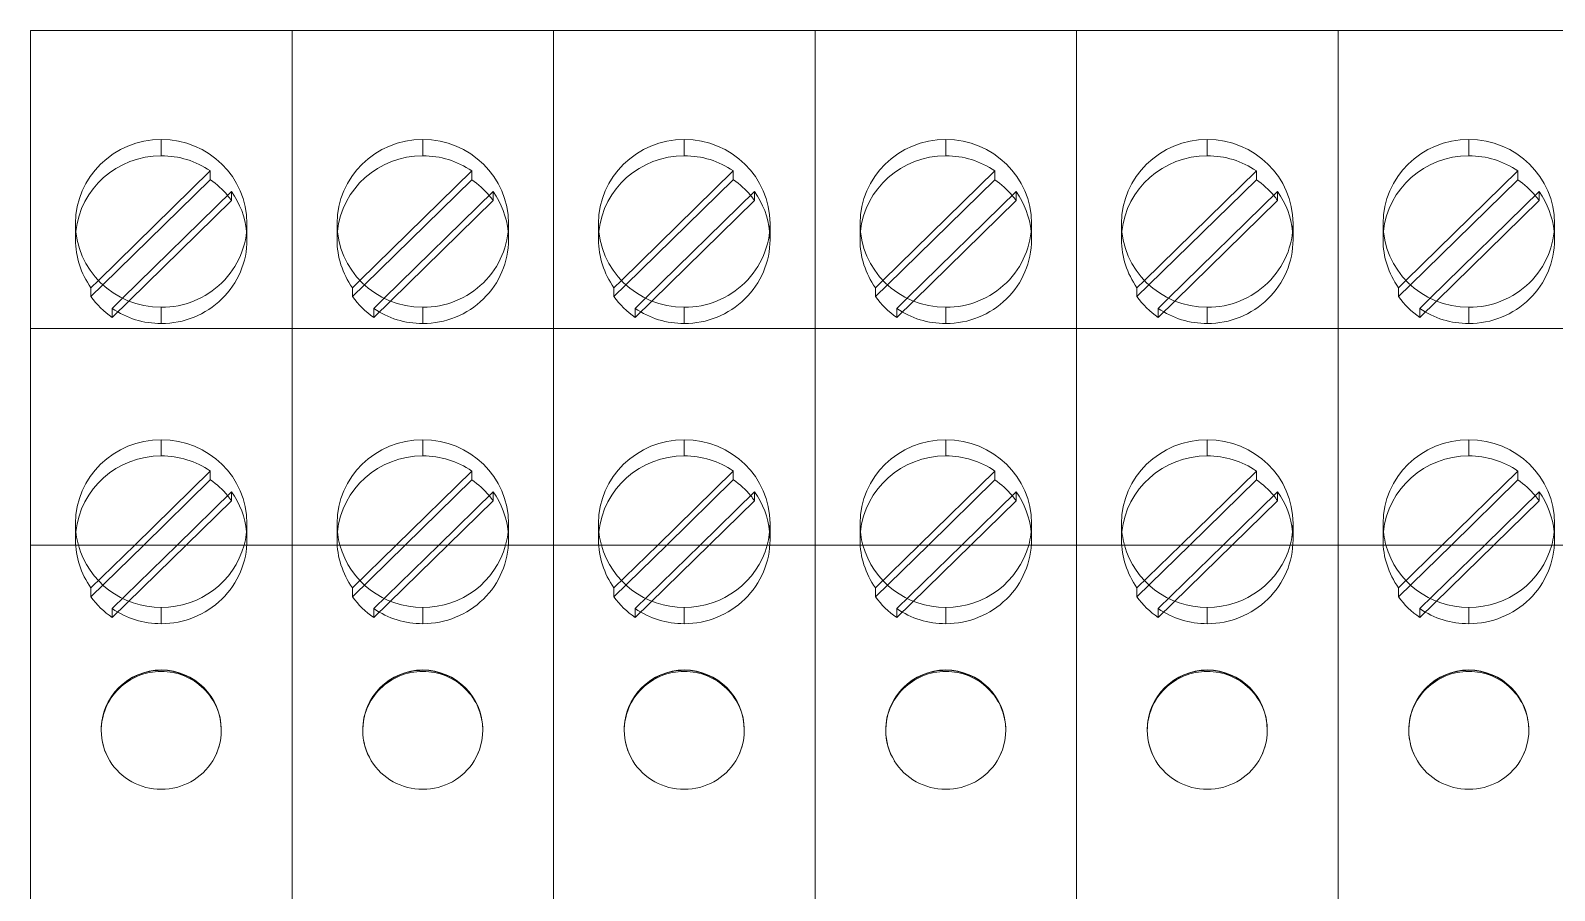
# Model space of a CAD drawing. Header units: millimetres. Extents: x 1359 to 3577, y 1336 to 3557.
# Drawn here: x 2106.96 to 2142.51, y 2576.61 to 2596.67 of the extents above; entities that cross this region are included whole.
import ezdxf

# ---------------------------------------------------------------- set-up
doc = ezdxf.new("R2010")
doc.units = ezdxf.units.MM
doc.layers.add('000-PI-Oprema', color=30, linetype='Continuous', lineweight=5)

msp = doc.modelspace()

# ---------------------------------------------------------------- linework, layer by layer
at = {"layer": '000-PI-Oprema', "color": 0, "linetype": 'ByBlock', "lineweight": 0}
for p, q in [((2106.965, 2596.672), (2113.065, 2596.672)), ((2106.965, 2590.216), (2106.965, 2596.672)), ((2106.965, 2596.672), (2106.965, 2596.672)), ((2106.965, 2596.672), (2106.965, 2596.672)), ((2106.965, 2596.672), (2113.065, 2596.672)), ((2106.965, 2590.216), (2106.965, 2596.672)), ((2106.965, 2596.672), (2106.965, 2596.672)), ((2106.965, 2596.672), (2106.965, 2596.672)), ((2113.065, 2596.672), (2113.065, 2596.672)), ((2113.065, 2596.672), (2113.065, 2596.672)), ((2113.065, 2596.672), (2113.065, 2596.672)), ((2113.065, 2590.216), (2113.065, 2596.672)), ((2113.065, 2596.672), (2113.065, 2596.672)), ((2113.065, 2596.672), (2113.065, 2596.672)), ((2113.065, 2596.672), (2113.065, 2596.672)), ((2113.065, 2590.216), (2113.065, 2596.672)), ((2113.065, 2596.672), (2119.165, 2596.672)), ((2113.065, 2590.216), (2113.065, 2596.672)), ((2113.065, 2596.672), (2113.065, 2596.672)), ((2113.065, 2596.672), (2113.065, 2596.672)), ((2113.065, 2596.672), (2113.065, 2596.672)), ((2113.065, 2596.672), (2119.165, 2596.672)), ((2113.065, 2590.216), (2113.065, 2596.672)), ((2113.065, 2596.672), (2113.065, 2596.672)), ((2113.065, 2596.672), (2113.065, 2596.672)), ((2113.065, 2596.672), (2113.065, 2596.672)), ((2119.165, 2596.672), (2119.165, 2596.672)), ((2119.165, 2596.672), (2119.165, 2596.672)), ((2119.165, 2596.672), (2119.165, 2596.672)), ((2119.165, 2590.216), (2119.165, 2596.672)), ((2119.165, 2596.672), (2119.165, 2596.672)), ((2119.165, 2596.672), (2119.165, 2596.672)), ((2119.165, 2596.672), (2119.165, 2596.672)), ((2119.165, 2590.216), (2119.165, 2596.672)), ((2119.165, 2596.672), (2125.265, 2596.672)), ((2119.165, 2590.216), (2119.165, 2596.672)), ((2119.165, 2596.672), (2119.165, 2596.672)), ((2119.165, 2596.672), (2119.165, 2596.672)), ((2119.165, 2596.672), (2119.165, 2596.672)), ((2119.165, 2596.672), (2125.265, 2596.672)), ((2119.165, 2590.216), (2119.165, 2596.672)), ((2119.165, 2596.672), (2119.165, 2596.672)), ((2119.165, 2596.672), (2119.165, 2596.672)), ((2119.165, 2596.672), (2119.165, 2596.672)), ((2125.265, 2596.672), (2125.265, 2596.672)), ((2125.265, 2596.672), (2125.265, 2596.672)), ((2125.265, 2596.672), (2125.265, 2596.672)), ((2125.265, 2590.216), (2125.265, 2596.672)), ((2125.265, 2596.672), (2125.265, 2596.672)), ((2125.265, 2596.672), (2125.265, 2596.672)), ((2125.265, 2596.672), (2125.265, 2596.672)), ((2125.265, 2590.216), (2125.265, 2596.672)), ((2125.265, 2596.672), (2131.365, 2596.672)), ((2125.265, 2590.216), (2125.265, 2596.672)), ((2125.265, 2596.672), (2125.265, 2596.672)), ((2125.265, 2596.672), (2125.265, 2596.672)), ((2125.265, 2596.672), (2125.265, 2596.672)), ((2125.265, 2596.672), (2131.365, 2596.672)), ((2125.265, 2590.216), (2125.265, 2596.672)), ((2125.265, 2596.672), (2125.265, 2596.672)), ((2125.265, 2596.672), (2125.265, 2596.672)), ((2125.265, 2596.672), (2125.265, 2596.672)), ((2131.365, 2596.672), (2131.365, 2596.672)), ((2131.365, 2596.672), (2131.365, 2596.672)), ((2131.365, 2596.672), (2131.365, 2596.672)), ((2131.365, 2590.216), (2131.365, 2596.672)), ((2131.365, 2596.672), (2131.365, 2596.672)), ((2131.365, 2596.672), (2131.365, 2596.672)), ((2131.365, 2596.672), (2131.365, 2596.672)), ((2131.365, 2590.216), (2131.365, 2596.672)), ((2131.365, 2596.672), (2137.465, 2596.672)), ((2131.365, 2590.216), (2131.365, 2596.672)), ((2131.365, 2596.672), (2131.365, 2596.672)), ((2131.365, 2596.672), (2131.365, 2596.672)), ((2131.365, 2596.672), (2131.365, 2596.672)), ((2131.365, 2596.672), (2137.465, 2596.672)), ((2131.365, 2590.216), (2131.365, 2596.672)), ((2131.365, 2596.672), (2131.365, 2596.672)), ((2131.365, 2596.672), (2131.365, 2596.672)), ((2131.365, 2596.672), (2131.365, 2596.672)), ((2137.465, 2596.672), (2137.465, 2596.672)), ((2137.465, 2596.672), (2137.465, 2596.672)), ((2137.465, 2596.672), (2137.465, 2596.672)), ((2137.465, 2590.216), (2137.465, 2596.672)), ((2137.465, 2596.672), (2137.465, 2596.672)), ((2137.465, 2596.672), (2137.465, 2596.672)), ((2137.465, 2596.672), (2137.465, 2596.672)), ((2137.465, 2590.216), (2137.465, 2596.672)), ((2137.465, 2596.672), (2143.565, 2596.672)), ((2137.465, 2590.216), (2137.465, 2596.672)), ((2137.465, 2596.672), (2137.465, 2596.672)), ((2137.465, 2596.672), (2137.465, 2596.672)), ((2137.465, 2596.672), (2137.465, 2596.672)), ((2137.465, 2596.672), (2143.565, 2596.672)), ((2137.465, 2590.216), (2137.465, 2596.672)), ((2137.465, 2596.672), (2137.465, 2596.672)), ((2137.465, 2596.672), (2137.465, 2596.672)), ((2137.465, 2596.672), (2137.465, 2596.672)), ((2113.065, 2595.827), (2113.065, 2596.272)), ((2113.065, 2595.827), (2113.065, 2596.272)), ((2119.165, 2595.827), (2119.165, 2596.272)), ((2119.165, 2595.827), (2119.165, 2596.272)), ((2125.265, 2595.827), (2125.265, 2596.272)), ((2125.265, 2595.827), (2125.265, 2596.272)), ((2131.365, 2595.827), (2131.365, 2596.272)), ((2131.365, 2595.827), (2131.365, 2596.272)), ((2137.465, 2595.827), (2137.465, 2596.272)), ((2137.465, 2595.827), (2137.465, 2596.272)), ((2106.965, 2595.172), (2106.965, 2595.172)), ((2106.965, 2595.172), (2106.965, 2595.172)), ((2113.065, 2595.172), (2113.065, 2595.172)), ((2113.065, 2595.172), (2113.065, 2595.172)), ((2119.165, 2595.172), (2119.165, 2595.172)), ((2119.165, 2595.172), (2119.165, 2595.172)), ((2125.265, 2595.172), (2125.265, 2595.172)), ((2125.265, 2595.172), (2125.265, 2595.172)), ((2131.365, 2595.172), (2131.365, 2595.172)), ((2131.365, 2595.172), (2131.365, 2595.172)), ((2137.465, 2595.172), (2137.465, 2595.172)), ((2137.465, 2595.172), (2137.465, 2595.172)), ((2110.015, 2594.128), (2110.015, 2593.749)), ((2116.115, 2594.128), (2116.115, 2593.749)), ((2122.215, 2594.128), (2122.215, 2593.749)), ((2128.315, 2594.128), (2128.315, 2593.749)), ((2134.415, 2594.128), (2134.415, 2593.749)), ((2140.515, 2594.128), (2140.515, 2593.749)), ((2113.065, 2593.108), (2113.065, 2593.984)), ((2113.065, 2593.108), (2113.065, 2593.984)), ((2119.165, 2593.108), (2119.165, 2593.984)), ((2119.165, 2593.108), (2119.165, 2593.984)), ((2125.265, 2593.108), (2125.265, 2593.984)), ((2125.265, 2593.108), (2125.265, 2593.984)), ((2131.365, 2593.108), (2131.365, 2593.984)), ((2131.365, 2593.108), (2131.365, 2593.984)), ((2137.465, 2593.108), (2137.465, 2593.984)), ((2137.465, 2593.108), (2137.465, 2593.984)), ((2111.159, 2593.397), (2108.548, 2590.842)), ((2111.159, 2593.397), (2111.159, 2593.189)), ((2117.259, 2593.397), (2114.648, 2590.842)), ((2117.259, 2593.397), (2117.259, 2593.189)), ((2123.359, 2593.397), (2120.748, 2590.842)), ((2123.359, 2593.397), (2123.359, 2593.189)), ((2129.459, 2593.397), (2126.848, 2590.842)), ((2129.459, 2593.397), (2129.459, 2593.189)), ((2135.559, 2593.397), (2132.948, 2590.842)), ((2135.559, 2593.397), (2135.559, 2593.189)), ((2141.659, 2593.397), (2139.048, 2590.842)), ((2141.659, 2593.397), (2141.659, 2593.189)), ((2108.654, 2590.738), (2111.159, 2593.189)), ((2114.754, 2590.738), (2117.259, 2593.189)), ((2120.854, 2590.738), (2123.359, 2593.189)), ((2126.954, 2590.738), (2129.459, 2593.189)), ((2133.054, 2590.738), (2135.559, 2593.189)), ((2139.154, 2590.738), (2141.659, 2593.189)), ((2111.654, 2592.705), (2108.87, 2589.981)), ((2109.112, 2590.426), (2111.654, 2592.913)), ((2111.654, 2592.913), (2111.654, 2592.705)), ((2117.754, 2592.705), (2114.97, 2589.981)), ((2115.212, 2590.426), (2117.754, 2592.913)), ((2117.754, 2592.913), (2117.754, 2592.705)), ((2123.854, 2592.705), (2121.07, 2589.981)), ((2121.312, 2590.426), (2123.854, 2592.913)), ((2123.854, 2592.913), (2123.854, 2592.705)), ((2129.954, 2592.705), (2127.17, 2589.981)), ((2127.412, 2590.426), (2129.954, 2592.913)), ((2129.954, 2592.913), (2129.954, 2592.705)), ((2136.054, 2592.705), (2133.27, 2589.981)), ((2133.512, 2590.426), (2136.054, 2592.913)), ((2136.054, 2592.913), (2136.054, 2592.705)), ((2142.154, 2592.705), (2139.37, 2589.981)), ((2139.612, 2590.426), (2142.154, 2592.913)), ((2142.154, 2592.913), (2142.154, 2592.705)), ((2108.015, 2591.793), (2108.015, 2592.172)), ((2112.015, 2591.793), (2112.015, 2592.172)), ((2114.115, 2591.793), (2114.115, 2592.172)), ((2118.115, 2591.793), (2118.115, 2592.172)), ((2120.215, 2591.793), (2120.215, 2592.172)), ((2124.215, 2591.793), (2124.215, 2592.172)), ((2126.315, 2591.793), (2126.315, 2592.172)), ((2130.315, 2591.793), (2130.315, 2592.172)), ((2132.415, 2591.793), (2132.415, 2592.172)), ((2136.415, 2591.793), (2136.415, 2592.172)), ((2138.515, 2591.793), (2138.515, 2592.172)), ((2142.515, 2591.793), (2142.515, 2592.172)), ((2108.548, 2590.842), (2108.375, 2590.673)), ((2108.375, 2590.465), (2108.654, 2590.738)), ((2108.375, 2590.673), (2108.375, 2590.465)), ((2114.648, 2590.842), (2114.475, 2590.673)), ((2114.475, 2590.465), (2114.754, 2590.738)), ((2114.475, 2590.673), (2114.475, 2590.465)), ((2120.748, 2590.842), (2120.575, 2590.673)), ((2120.575, 2590.465), (2120.854, 2590.738)), ((2120.575, 2590.673), (2120.575, 2590.465)), ((2126.848, 2590.842), (2126.675, 2590.673)), ((2126.675, 2590.465), (2126.954, 2590.738)), ((2126.675, 2590.673), (2126.675, 2590.465)), ((2132.948, 2590.842), (2132.775, 2590.673)), ((2132.775, 2590.465), (2133.054, 2590.738)), ((2132.775, 2590.673), (2132.775, 2590.465)), ((2139.048, 2590.842), (2138.875, 2590.673)), ((2138.875, 2590.465), (2139.154, 2590.738)), ((2138.875, 2590.673), (2138.875, 2590.465)), ((2106.965, 2589.672), (2106.965, 2590.216)), ((2106.965, 2589.672), (2106.965, 2590.216)), ((2108.87, 2590.189), (2109.112, 2590.426)), ((2108.87, 2590.189), (2108.87, 2589.981)), ((2110.015, 2590.216), (2110.015, 2589.836)), ((2113.065, 2589.672), (2113.065, 2590.216)), ((2113.065, 2589.672), (2113.065, 2590.216)), ((2113.065, 2589.672), (2113.065, 2590.216)), ((2113.065, 2589.672), (2113.065, 2590.216)), ((2114.97, 2590.189), (2115.212, 2590.426)), ((2114.97, 2590.189), (2114.97, 2589.981)), ((2116.115, 2590.216), (2116.115, 2589.836)), ((2119.165, 2589.672), (2119.165, 2590.216)), ((2119.165, 2589.672), (2119.165, 2590.216)), ((2119.165, 2589.672), (2119.165, 2590.216)), ((2119.165, 2589.672), (2119.165, 2590.216)), ((2121.07, 2590.189), (2121.312, 2590.426)), ((2121.07, 2590.189), (2121.07, 2589.981)), ((2122.215, 2590.216), (2122.215, 2589.836)), ((2125.265, 2589.672), (2125.265, 2590.216)), ((2125.265, 2589.672), (2125.265, 2590.216)), ((2125.265, 2589.672), (2125.265, 2590.216)), ((2125.265, 2589.672), (2125.265, 2590.216)), ((2127.17, 2590.189), (2127.412, 2590.426)), ((2127.17, 2590.189), (2127.17, 2589.981)), ((2128.315, 2590.216), (2128.315, 2589.836)), ((2131.365, 2589.672), (2131.365, 2590.216)), ((2131.365, 2589.672), (2131.365, 2590.216)), ((2131.365, 2589.672), (2131.365, 2590.216)), ((2131.365, 2589.672), (2131.365, 2590.216)), ((2133.27, 2590.189), (2133.512, 2590.426)), ((2133.27, 2590.189), (2133.27, 2589.981)), ((2134.415, 2590.216), (2134.415, 2589.836)), ((2137.465, 2589.672), (2137.465, 2590.216)), ((2137.465, 2589.672), (2137.465, 2590.216)), ((2137.465, 2589.672), (2137.465, 2590.216)), ((2137.465, 2589.672), (2137.465, 2590.216)), ((2139.37, 2590.189), (2139.612, 2590.426)), ((2139.37, 2590.189), (2139.37, 2589.981)), ((2140.515, 2590.216), (2140.515, 2589.836)), ((2106.965, 2589.72), (2113.065, 2589.72)), ((2106.965, 2589.672), (2106.965, 2589.672)), ((2106.965, 2589.672), (2106.965, 2584.672)), ((2106.965, 2589.672), (2106.965, 2589.672)), ((2106.965, 2589.672), (2106.965, 2584.672)), ((2113.065, 2589.72), (2119.165, 2589.72)), ((2113.065, 2589.672), (2113.065, 2589.672)), ((2113.065, 2584.672), (2113.065, 2589.672)), ((2113.065, 2589.672), (2113.065, 2589.672)), ((2113.065, 2584.672), (2113.065, 2589.672)), ((2113.065, 2589.672), (2113.065, 2589.672)), ((2113.065, 2589.672), (2113.065, 2584.672)), ((2113.065, 2589.672), (2113.065, 2589.672)), ((2113.065, 2589.672), (2113.065, 2584.672)), ((2119.165, 2589.72), (2125.265, 2589.72)), ((2119.165, 2589.672), (2119.165, 2589.672)), ((2119.165, 2584.672), (2119.165, 2589.672)), ((2119.165, 2589.672), (2119.165, 2589.672)), ((2119.165, 2584.672), (2119.165, 2589.672)), ((2119.165, 2589.672), (2119.165, 2589.672)), ((2119.165, 2589.672), (2119.165, 2584.672)), ((2119.165, 2589.672), (2119.165, 2589.672)), ((2119.165, 2589.672), (2119.165, 2584.672)), ((2125.265, 2589.72), (2131.365, 2589.72)), ((2125.265, 2589.672), (2125.265, 2589.672)), ((2125.265, 2584.672), (2125.265, 2589.672)), ((2125.265, 2589.672), (2125.265, 2589.672)), ((2125.265, 2584.672), (2125.265, 2589.672)), ((2125.265, 2589.672), (2125.265, 2589.672)), ((2125.265, 2589.672), (2125.265, 2584.672)), ((2125.265, 2589.672), (2125.265, 2589.672)), ((2125.265, 2589.672), (2125.265, 2584.672)), ((2131.365, 2589.72), (2137.465, 2589.72)), ((2131.365, 2589.672), (2131.365, 2589.672)), ((2131.365, 2584.672), (2131.365, 2589.672)), ((2131.365, 2589.672), (2131.365, 2589.672)), ((2131.365, 2584.672), (2131.365, 2589.672)), ((2131.365, 2589.672), (2131.365, 2589.672)), ((2131.365, 2589.672), (2131.365, 2584.672)), ((2131.365, 2589.672), (2131.365, 2589.672)), ((2131.365, 2589.672), (2131.365, 2584.672)), ((2137.465, 2589.72), (2143.565, 2589.72)), ((2137.465, 2589.672), (2137.465, 2589.672)), ((2137.465, 2584.672), (2137.465, 2589.672)), ((2137.465, 2589.672), (2137.465, 2589.672)), ((2137.465, 2584.672), (2137.465, 2589.672)), ((2137.465, 2589.672), (2137.465, 2589.672)), ((2137.465, 2589.672), (2137.465, 2584.672)), ((2137.465, 2589.672), (2137.465, 2589.672)), ((2137.465, 2589.672), (2137.465, 2584.672)), ((2110.015, 2587.128), (2110.015, 2586.749)), ((2113.065, 2586.108), (2113.065, 2586.98)), ((2113.065, 2586.108), (2113.065, 2586.98)), ((2116.115, 2587.128), (2116.115, 2586.749)), ((2119.165, 2586.108), (2119.165, 2586.98)), ((2119.165, 2586.108), (2119.165, 2586.98)), ((2122.215, 2587.128), (2122.215, 2586.749)), ((2125.265, 2586.108), (2125.265, 2586.98)), ((2125.265, 2586.108), (2125.265, 2586.98)), ((2128.315, 2587.128), (2128.315, 2586.749)), ((2131.365, 2586.108), (2131.365, 2586.98)), ((2131.365, 2586.108), (2131.365, 2586.98)), ((2134.415, 2587.128), (2134.415, 2586.749)), ((2137.465, 2586.108), (2137.465, 2586.98)), ((2137.465, 2586.108), (2137.465, 2586.98)), ((2140.515, 2587.128), (2140.515, 2586.749)), ((2111.159, 2586.397), (2109.396, 2584.672)), ((2111.159, 2586.397), (2111.159, 2586.189)), ((2117.259, 2586.397), (2115.496, 2584.672)), ((2117.259, 2586.397), (2117.259, 2586.189)), ((2123.359, 2586.397), (2121.596, 2584.672)), ((2123.359, 2586.397), (2123.359, 2586.189)), ((2129.459, 2586.397), (2127.696, 2584.672)), ((2129.459, 2586.397), (2129.459, 2586.189)), ((2135.559, 2586.397), (2133.796, 2584.672)), ((2135.559, 2586.397), (2135.559, 2586.189)), ((2141.659, 2586.397), (2139.896, 2584.672)), ((2141.659, 2586.397), (2141.659, 2586.189)), ((2109.608, 2584.672), (2111.159, 2586.189)), ((2110.386, 2584.672), (2111.654, 2585.913)), ((2111.654, 2585.913), (2111.654, 2585.705)), ((2115.708, 2584.672), (2117.259, 2586.189)), ((2116.486, 2584.672), (2117.754, 2585.913)), ((2117.754, 2585.913), (2117.754, 2585.705)), ((2121.808, 2584.672), (2123.359, 2586.189)), ((2122.586, 2584.672), (2123.854, 2585.913)), ((2123.854, 2585.913), (2123.854, 2585.705)), ((2127.908, 2584.672), (2129.459, 2586.189)), ((2128.686, 2584.672), (2129.954, 2585.913)), ((2129.954, 2585.913), (2129.954, 2585.705)), ((2134.008, 2584.672), (2135.559, 2586.189)), ((2134.786, 2584.672), (2136.054, 2585.913)), ((2136.054, 2585.913), (2136.054, 2585.705)), ((2140.108, 2584.672), (2141.659, 2586.189)), ((2140.886, 2584.672), (2142.154, 2585.913)), ((2142.154, 2585.913), (2142.154, 2585.705)), ((2111.654, 2585.705), (2108.87, 2582.981)), ((2117.754, 2585.705), (2114.97, 2582.981)), ((2123.854, 2585.705), (2121.07, 2582.981)), ((2129.954, 2585.705), (2127.17, 2582.981)), ((2136.054, 2585.705), (2133.27, 2582.981)), ((2142.154, 2585.705), (2139.37, 2582.981)), ((2108.015, 2584.793), (2108.015, 2585.172)), ((2112.015, 2584.793), (2112.015, 2585.172)), ((2114.115, 2584.793), (2114.115, 2585.172)), ((2118.115, 2584.793), (2118.115, 2585.172)), ((2120.215, 2584.793), (2120.215, 2585.172)), ((2124.215, 2584.793), (2124.215, 2585.172)), ((2126.315, 2584.793), (2126.315, 2585.172)), ((2130.315, 2584.793), (2130.315, 2585.172)), ((2132.415, 2584.793), (2132.415, 2585.172)), ((2136.415, 2584.793), (2136.415, 2585.172)), ((2138.515, 2584.793), (2138.515, 2585.172)), ((2142.515, 2584.793), (2142.515, 2585.172)), ((2106.965, 2584.672), (2113.065, 2584.672)), ((2106.965, 2574.322), (2106.965, 2584.672)), ((2106.965, 2584.672), (2106.965, 2584.672)), ((2106.965, 2574.322), (2106.965, 2584.672)), ((2106.965, 2584.672), (2106.965, 2584.672)), ((2108.375, 2583.465), (2109.608, 2584.672)), ((2109.396, 2584.672), (2108.375, 2583.673)), ((2108.87, 2583.189), (2110.386, 2584.672)), ((2113.065, 2584.672), (2113.065, 2584.672)), ((2113.065, 2574.322), (2113.065, 2584.672)), ((2113.065, 2584.672), (2113.065, 2584.672)), ((2113.065, 2574.322), (2113.065, 2584.672)), ((2113.065, 2584.672), (2119.165, 2584.672)), ((2113.065, 2574.322), (2113.065, 2584.672)), ((2113.065, 2584.672), (2113.065, 2584.672)), ((2113.065, 2574.322), (2113.065, 2584.672)), ((2113.065, 2584.672), (2113.065, 2584.672)), ((2114.475, 2583.465), (2115.708, 2584.672)), ((2115.496, 2584.672), (2114.475, 2583.673)), ((2114.97, 2583.189), (2116.486, 2584.672)), ((2119.165, 2584.672), (2119.165, 2584.672)), ((2119.165, 2574.322), (2119.165, 2584.672)), ((2119.165, 2584.672), (2119.165, 2584.672)), ((2119.165, 2574.322), (2119.165, 2584.672)), ((2119.165, 2584.672), (2125.265, 2584.672)), ((2119.165, 2574.322), (2119.165, 2584.672)), ((2119.165, 2584.672), (2119.165, 2584.672)), ((2119.165, 2574.322), (2119.165, 2584.672)), ((2119.165, 2584.672), (2119.165, 2584.672)), ((2120.575, 2583.465), (2121.808, 2584.672)), ((2121.596, 2584.672), (2120.575, 2583.673)), ((2121.07, 2583.189), (2122.586, 2584.672)), ((2125.265, 2584.672), (2125.265, 2584.672)), ((2125.265, 2574.322), (2125.265, 2584.672)), ((2125.265, 2584.672), (2125.265, 2584.672)), ((2125.265, 2574.322), (2125.265, 2584.672)), ((2125.265, 2584.672), (2131.365, 2584.672)), ((2125.265, 2574.322), (2125.265, 2584.672)), ((2125.265, 2584.672), (2125.265, 2584.672)), ((2125.265, 2574.322), (2125.265, 2584.672)), ((2125.265, 2584.672), (2125.265, 2584.672)), ((2126.675, 2583.465), (2127.908, 2584.672)), ((2127.696, 2584.672), (2126.675, 2583.673)), ((2127.17, 2583.189), (2128.686, 2584.672)), ((2131.365, 2584.672), (2131.365, 2584.672)), ((2131.365, 2574.322), (2131.365, 2584.672)), ((2131.365, 2584.672), (2131.365, 2584.672)), ((2131.365, 2574.322), (2131.365, 2584.672)), ((2131.365, 2584.672), (2137.465, 2584.672)), ((2131.365, 2574.322), (2131.365, 2584.672)), ((2131.365, 2584.672), (2131.365, 2584.672)), ((2131.365, 2574.322), (2131.365, 2584.672)), ((2131.365, 2584.672), (2131.365, 2584.672)), ((2132.775, 2583.465), (2134.008, 2584.672)), ((2133.796, 2584.672), (2132.775, 2583.673)), ((2133.27, 2583.189), (2134.786, 2584.672)), ((2137.465, 2584.672), (2137.465, 2584.672)), ((2137.465, 2574.322), (2137.465, 2584.672)), ((2137.465, 2584.672), (2137.465, 2584.672)), ((2137.465, 2574.322), (2137.465, 2584.672)), ((2137.465, 2584.672), (2143.565, 2584.672)), ((2137.465, 2574.322), (2137.465, 2584.672)), ((2137.465, 2584.672), (2137.465, 2584.672)), ((2137.465, 2574.322), (2137.465, 2584.672)), ((2137.465, 2584.672), (2137.465, 2584.672)), ((2138.875, 2583.465), (2140.108, 2584.672)), ((2139.896, 2584.672), (2138.875, 2583.673)), ((2139.37, 2583.189), (2140.886, 2584.672)), ((2108.375, 2583.673), (2108.375, 2583.465)), ((2114.475, 2583.673), (2114.475, 2583.465)), ((2120.575, 2583.673), (2120.575, 2583.465)), ((2126.675, 2583.673), (2126.675, 2583.465)), ((2132.775, 2583.673), (2132.775, 2583.465)), ((2138.875, 2583.673), (2138.875, 2583.465)), ((2108.87, 2583.189), (2108.87, 2582.981)), ((2110.015, 2583.216), (2110.015, 2582.836)), ((2114.97, 2583.189), (2114.97, 2582.981)), ((2116.115, 2583.216), (2116.115, 2582.836)), ((2121.07, 2583.189), (2121.07, 2582.981)), ((2122.215, 2583.216), (2122.215, 2582.836)), ((2127.17, 2583.189), (2127.17, 2582.981)), ((2128.315, 2583.216), (2128.315, 2582.836)), ((2133.27, 2583.189), (2133.27, 2582.981)), ((2134.415, 2583.216), (2134.415, 2582.836)), ((2139.37, 2583.189), (2139.37, 2582.981)), ((2140.515, 2583.216), (2140.515, 2582.836)), ((2108.615, 2580.348), (2108.615, 2580.357)), ((2111.415, 2580.348), (2111.415, 2580.357)), ((2114.715, 2580.348), (2114.715, 2580.357)), ((2117.515, 2580.348), (2117.515, 2580.357)), ((2120.815, 2580.348), (2120.815, 2580.357)), ((2123.615, 2580.348), (2123.615, 2580.357)), ((2126.915, 2580.348), (2126.915, 2580.357)), ((2129.715, 2580.348), (2129.715, 2580.357)), ((2133.015, 2580.348), (2133.015, 2580.357)), ((2135.815, 2580.348), (2135.815, 2580.357)), ((2139.115, 2580.348), (2139.115, 2580.357)), ((2141.915, 2580.348), (2141.915, 2580.357))]:
    msp.add_line(p, q, dxfattribs=at)
for centre in [(2110.015, 2580.357), (2116.115, 2580.357), (2122.215, 2580.357), (2128.315, 2580.357), (2134.415, 2580.357), (2140.515, 2580.357)]:
    msp.add_arc(centre, 1.4, 0, 180, dxfattribs=at)
for centre, major_axis, ratio, start_param, end_param in [((2110.015, 2592.172), (-2, 0), 0.978148, -1.570796, 0), ((2110.015, 2592.172), (-2, 0), 0.978148, 3.141593, 4.712389), ((2116.115, 2592.172), (-2, 0), 0.978148, -1.570796, 0), ((2116.115, 2592.172), (-2, 0), 0.978148, 3.141593, 4.712389), ((2122.215, 2592.172), (-2, 0), 0.978148, -1.570796, 0), ((2122.215, 2592.172), (-2, 0), 0.978148, 3.141593, 4.712389), ((2128.315, 2592.172), (-2, 0), 0.978148, -1.570796, 0), ((2128.315, 2592.172), (-2, 0), 0.978148, 3.141593, 4.712389), ((2134.415, 2592.172), (-2, 0), 0.978148, -1.570796, 0), ((2134.415, 2592.172), (-2, 0), 0.978148, 3.141593, 4.712389), ((2140.515, 2592.172), (-2, 0), 0.978148, -1.570796, 0), ((2140.515, 2592.172), (-2, 0), 0.978148, 3.141593, 4.712389), ((2110.015, 2591.793), (-2, 0), 0.978148, -1.570796, -0.097132), ((2110.015, 2591.793), (-2, 0), 0.978148, -2.180289, -1.570796), ((2116.115, 2591.793), (-2, 0), 0.978148, -1.570796, -0.097132), ((2116.115, 2591.793), (-2, 0), 0.978148, -2.180289, -1.570796), ((2122.215, 2591.793), (-2, 0), 0.978148, -1.570796, -0.097132), ((2122.215, 2591.793), (-2, 0), 0.978148, -2.180289, -1.570796), ((2128.315, 2591.793), (-2, 0), 0.978148, -1.570796, -0.097132), ((2128.315, 2591.793), (-2, 0), 0.978148, -2.180289, -1.570796), ((2134.415, 2591.793), (-2, 0), 0.978148, -1.570796, -0.097132), ((2134.415, 2591.793), (-2, 0), 0.978148, -2.180289, -1.570796), ((2140.515, 2591.793), (-2, 0), 0.978148, -1.570796, -0.097132), ((2140.515, 2591.793), (-2, 0), 0.978148, -2.180289, -1.570796), ((2110.015, 2591.585), (2, 0), 0.978148, 0.685382, 0.961304), ((2116.115, 2591.585), (2, 0), 0.978148, 0.685382, 0.961304), ((2122.215, 2591.585), (2, 0), 0.978148, 0.685382, 0.961304), ((2128.315, 2591.585), (2, 0), 0.978148, 0.685382, 0.961304), ((2134.415, 2591.585), (2, 0), 0.978148, 0.685382, 0.961304), ((2140.515, 2591.585), (2, 0), 0.978148, 0.685382, 0.961304), ((2110.015, 2591.585), (2, 0), 0.978148, 0.609492, 0.685382), ((2110.015, 2591.793), (-2, 0), 0.978148, -3.044461, -2.5321), ((2116.115, 2591.585), (2, 0), 0.978148, 0.609492, 0.685382), ((2116.115, 2591.793), (-2, 0), 0.978148, -3.044461, -2.5321), ((2122.215, 2591.585), (2, 0), 0.978148, 0.609492, 0.685382), ((2122.215, 2591.793), (-2, 0), 0.978148, -3.044461, -2.5321), ((2128.315, 2591.585), (2, 0), 0.978148, 0.609492, 0.685382), ((2128.315, 2591.793), (-2, 0), 0.978148, -3.044461, -2.5321), ((2134.415, 2591.585), (2, 0), 0.978148, 0.609492, 0.685382), ((2134.415, 2591.793), (-2, 0), 0.978148, -3.044461, -2.5321), ((2140.515, 2591.585), (2, 0), 0.978148, 0.609492, 0.685382), ((2140.515, 2591.793), (-2, 0), 0.978148, -3.044461, -2.5321), ((2110.015, 2592.172), (-2, 0), 0.978148, 0, 1.570796), ((2110.015, 2591.793), (-2, 0), 0.978148, -0.097132, 0), ((2110.015, 2592.172), (-2, 0), 0.978148, 1.570796, 3.141593), ((2110.015, 2591.793), (-2, 0), 0.978148, 3.141593, 3.238724), ((2116.115, 2592.172), (-2, 0), 0.978148, 0, 1.570796), ((2116.115, 2591.793), (-2, 0), 0.978148, -0.097132, 0), ((2116.115, 2592.172), (-2, 0), 0.978148, 1.570796, 3.141593), ((2116.115, 2591.793), (-2, 0), 0.978148, 3.141593, 3.238724), ((2122.215, 2592.172), (-2, 0), 0.978148, 0, 1.570796), ((2122.215, 2591.793), (-2, 0), 0.978148, -0.097132, 0), ((2122.215, 2592.172), (-2, 0), 0.978148, 1.570796, 3.141593), ((2122.215, 2591.793), (-2, 0), 0.978148, 3.141593, 3.238724), ((2128.315, 2592.172), (-2, 0), 0.978148, 0, 1.570796), ((2128.315, 2591.793), (-2, 0), 0.978148, -0.097132, 0), ((2128.315, 2592.172), (-2, 0), 0.978148, 1.570796, 3.141593), ((2128.315, 2591.793), (-2, 0), 0.978148, 3.141593, 3.238724), ((2134.415, 2592.172), (-2, 0), 0.978148, 0, 1.570796), ((2134.415, 2591.793), (-2, 0), 0.978148, -0.097132, 0), ((2134.415, 2592.172), (-2, 0), 0.978148, 1.570796, 3.141593), ((2134.415, 2591.793), (-2, 0), 0.978148, 3.141593, 3.238724), ((2140.515, 2592.172), (-2, 0), 0.978148, 0, 1.570796), ((2140.515, 2591.793), (-2, 0), 0.978148, -0.097132, 0), ((2140.515, 2592.172), (-2, 0), 0.978148, 1.570796, 3.141593), ((2140.515, 2591.793), (-2, 0), 0.978148, 3.141593, 3.238724), ((2110.015, 2591.793), (-2, 0), 0.978148, 0, 0.609492), ((2110.015, 2591.793), (-2, 0), 0.978148, 1.570796, 3.141593), ((2116.115, 2591.793), (-2, 0), 0.978148, 0, 0.609492), ((2116.115, 2591.793), (-2, 0), 0.978148, 1.570796, 3.141593), ((2122.215, 2591.793), (-2, 0), 0.978148, 0, 0.609492), ((2122.215, 2591.793), (-2, 0), 0.978148, 1.570796, 3.141593), ((2128.315, 2591.793), (-2, 0), 0.978148, 0, 0.609492), ((2128.315, 2591.793), (-2, 0), 0.978148, 1.570796, 3.141593), ((2134.415, 2591.793), (-2, 0), 0.978148, 0, 0.609492), ((2134.415, 2591.793), (-2, 0), 0.978148, 1.570796, 3.141593), ((2140.515, 2591.793), (-2, 0), 0.978148, 0, 0.609492), ((2140.515, 2591.793), (-2, 0), 0.978148, 1.570796, 3.141593), ((2110.015, 2591.585), (2, 0), 0.978148, -2.5321, -2.180289), ((2110.015, 2591.793), (-2, 0), 0.978148, 0.961304, 1.570796), ((2116.115, 2591.585), (2, 0), 0.978148, -2.5321, -2.180289), ((2116.115, 2591.793), (-2, 0), 0.978148, 0.961304, 1.570796), ((2122.215, 2591.585), (2, 0), 0.978148, -2.5321, -2.180289), ((2122.215, 2591.793), (-2, 0), 0.978148, 0.961304, 1.570796), ((2128.315, 2591.585), (2, 0), 0.978148, -2.5321, -2.180289), ((2128.315, 2591.793), (-2, 0), 0.978148, 0.961304, 1.570796), ((2134.415, 2591.585), (2, 0), 0.978148, -2.5321, -2.180289), ((2134.415, 2591.793), (-2, 0), 0.978148, 0.961304, 1.570796), ((2140.515, 2591.585), (2, 0), 0.978148, -2.5321, -2.180289), ((2140.515, 2591.793), (-2, 0), 0.978148, 0.961304, 1.570796), ((2110.015, 2585.172), (-2, 0), 0.978148, -1.570796, 0), ((2110.015, 2585.172), (-2, 0), 0.978148, 3.141593, 4.712389), ((2116.115, 2585.172), (-2, 0), 0.978148, -1.570796, 0), ((2116.115, 2585.172), (-2, 0), 0.978148, 3.141593, 4.712389), ((2122.215, 2585.172), (-2, 0), 0.978148, -1.570796, 0), ((2122.215, 2585.172), (-2, 0), 0.978148, 3.141593, 4.712389), ((2128.315, 2585.172), (-2, 0), 0.978148, -1.570796, 0), ((2128.315, 2585.172), (-2, 0), 0.978148, 3.141593, 4.712389), ((2134.415, 2585.172), (-2, 0), 0.978148, -1.570796, 0), ((2134.415, 2585.172), (-2, 0), 0.978148, 3.141593, 4.712389), ((2140.515, 2585.172), (-2, 0), 0.978148, -1.570796, 0), ((2140.515, 2585.172), (-2, 0), 0.978148, 3.141593, 4.712389), ((2110.015, 2584.793), (-2, 0), 0.978148, -1.570796, -0.097132), ((2110.015, 2584.793), (-2, 0), 0.978148, -2.180289, -1.570796), ((2116.115, 2584.793), (-2, 0), 0.978148, -1.570796, -0.097132), ((2116.115, 2584.793), (-2, 0), 0.978148, -2.180289, -1.570796), ((2122.215, 2584.793), (-2, 0), 0.978148, -1.570796, -0.097132), ((2122.215, 2584.793), (-2, 0), 0.978148, -2.180289, -1.570796), ((2128.315, 2584.793), (-2, 0), 0.978148, -1.570796, -0.097132), ((2128.315, 2584.793), (-2, 0), 0.978148, -2.180289, -1.570796), ((2134.415, 2584.793), (-2, 0), 0.978148, -1.570796, -0.097132), ((2134.415, 2584.793), (-2, 0), 0.978148, -2.180289, -1.570796), ((2140.515, 2584.793), (-2, 0), 0.978148, -1.570796, -0.097132), ((2140.515, 2584.793), (-2, 0), 0.978148, -2.180289, -1.570796), ((2110.015, 2584.585), (2, 0), 0.978148, 0.685382, 0.961304), ((2110.015, 2584.793), (-2, 0), 0.978148, -3.044461, -2.5321), ((2116.115, 2584.585), (2, 0), 0.978148, 0.685382, 0.961304), ((2116.115, 2584.793), (-2, 0), 0.978148, -3.044461, -2.5321), ((2122.215, 2584.585), (2, 0), 0.978148, 0.685382, 0.961304), ((2122.215, 2584.793), (-2, 0), 0.978148, -3.044461, -2.5321), ((2128.315, 2584.585), (2, 0), 0.978148, 0.685382, 0.961304), ((2128.315, 2584.793), (-2, 0), 0.978148, -3.044461, -2.5321), ((2134.415, 2584.585), (2, 0), 0.978148, 0.685382, 0.961304), ((2134.415, 2584.793), (-2, 0), 0.978148, -3.044461, -2.5321), ((2140.515, 2584.585), (2, 0), 0.978148, 0.685382, 0.961304), ((2140.515, 2584.793), (-2, 0), 0.978148, -3.044461, -2.5321), ((2110.015, 2584.585), (2, 0), 0.978148, 0.609492, 0.685382), ((2116.115, 2584.585), (2, 0), 0.978148, 0.609492, 0.685382), ((2122.215, 2584.585), (2, 0), 0.978148, 0.609492, 0.685382), ((2128.315, 2584.585), (2, 0), 0.978148, 0.609492, 0.685382), ((2134.415, 2584.585), (2, 0), 0.978148, 0.609492, 0.685382), ((2140.515, 2584.585), (2, 0), 0.978148, 0.609492, 0.685382), ((2110.015, 2585.172), (-2, 0), 0.978148, 0, 0.258728), ((2110.015, 2584.793), (-2, 0), 0.978148, -0.097132, 0), ((2110.015, 2585.172), (-2, 0), 0.978148, 2.882864, 3.141593), ((2110.015, 2584.793), (-2, 0), 0.978148, 3.141593, 3.238724), ((2116.115, 2585.172), (-2, 0), 0.978148, 0, 0.258728), ((2116.115, 2584.793), (-2, 0), 0.978148, -0.097132, 0), ((2116.115, 2585.172), (-2, 0), 0.978148, 2.882864, 3.141593), ((2116.115, 2584.793), (-2, 0), 0.978148, 3.141593, 3.238724), ((2122.215, 2585.172), (-2, 0), 0.978148, 0, 0.258728), ((2122.215, 2584.793), (-2, 0), 0.978148, -0.097132, 0), ((2122.215, 2585.172), (-2, 0), 0.978148, 2.882864, 3.141593), ((2122.215, 2584.793), (-2, 0), 0.978148, 3.141593, 3.238724), ((2128.315, 2585.172), (-2, 0), 0.978148, 0, 0.258728), ((2128.315, 2584.793), (-2, 0), 0.978148, -0.097132, 0), ((2128.315, 2585.172), (-2, 0), 0.978148, 2.882864, 3.141593), ((2128.315, 2584.793), (-2, 0), 0.978148, 3.141593, 3.238724), ((2134.415, 2585.172), (-2, 0), 0.978148, 0, 0.258728), ((2134.415, 2584.793), (-2, 0), 0.978148, -0.097132, 0), ((2134.415, 2585.172), (-2, 0), 0.978148, 2.882864, 3.141593), ((2134.415, 2584.793), (-2, 0), 0.978148, 3.141593, 3.238724), ((2140.515, 2585.172), (-2, 0), 0.978148, 0, 0.258728), ((2140.515, 2584.793), (-2, 0), 0.978148, -0.097132, 0), ((2140.515, 2585.172), (-2, 0), 0.978148, 2.882864, 3.141593), ((2140.515, 2584.793), (-2, 0), 0.978148, 3.141593, 3.238724), ((2110.015, 2584.793), (-2, 0), 0.978148, 0, 0.609492), ((2110.015, 2585.172), (-2, 0), 0.978148, 0.258728, 1.570796), ((2110.015, 2584.793), (-2, 0), 0.978148, 1.570796, 3.141593), ((2110.015, 2585.172), (-2, 0), 0.978148, 1.570796, 2.882864), ((2116.115, 2584.793), (-2, 0), 0.978148, 0, 0.609492), ((2116.115, 2585.172), (-2, 0), 0.978148, 0.258728, 1.570796), ((2116.115, 2584.793), (-2, 0), 0.978148, 1.570796, 3.141593), ((2116.115, 2585.172), (-2, 0), 0.978148, 1.570796, 2.882864), ((2122.215, 2584.793), (-2, 0), 0.978148, 0, 0.609492), ((2122.215, 2585.172), (-2, 0), 0.978148, 0.258728, 1.570796), ((2122.215, 2584.793), (-2, 0), 0.978148, 1.570796, 3.141593), ((2122.215, 2585.172), (-2, 0), 0.978148, 1.570796, 2.882864), ((2128.315, 2584.793), (-2, 0), 0.978148, 0, 0.609492), ((2128.315, 2585.172), (-2, 0), 0.978148, 0.258728, 1.570796), ((2128.315, 2584.793), (-2, 0), 0.978148, 1.570796, 3.141593), ((2128.315, 2585.172), (-2, 0), 0.978148, 1.570796, 2.882864), ((2134.415, 2584.793), (-2, 0), 0.978148, 0, 0.609492), ((2134.415, 2585.172), (-2, 0), 0.978148, 0.258728, 1.570796), ((2134.415, 2584.793), (-2, 0), 0.978148, 1.570796, 3.141593), ((2134.415, 2585.172), (-2, 0), 0.978148, 1.570796, 2.882864), ((2140.515, 2584.793), (-2, 0), 0.978148, 0, 0.609492), ((2140.515, 2585.172), (-2, 0), 0.978148, 0.258728, 1.570796), ((2140.515, 2584.793), (-2, 0), 0.978148, 1.570796, 3.141593), ((2140.515, 2585.172), (-2, 0), 0.978148, 1.570796, 2.882864), ((2110.015, 2584.585), (2, 0), 0.978148, -2.5321, -2.180289), ((2116.115, 2584.585), (2, 0), 0.978148, -2.5321, -2.180289), ((2122.215, 2584.585), (2, 0), 0.978148, -2.5321, -2.180289), ((2128.315, 2584.585), (2, 0), 0.978148, -2.5321, -2.180289), ((2134.415, 2584.585), (2, 0), 0.978148, -2.5321, -2.180289), ((2140.515, 2584.585), (2, 0), 0.978148, -2.5321, -2.180289), ((2110.015, 2584.793), (-2, 0), 0.978148, 0.961304, 1.570796), ((2116.115, 2584.793), (-2, 0), 0.978148, 0.961304, 1.570796), ((2122.215, 2584.793), (-2, 0), 0.978148, 0.961304, 1.570796), ((2128.315, 2584.793), (-2, 0), 0.978148, 0.961304, 1.570796), ((2134.415, 2584.793), (-2, 0), 0.978148, 0.961304, 1.570796), ((2140.515, 2584.793), (-2, 0), 0.978148, 0.961304, 1.570796), ((2110.015, 2580.348), (-1.4, 0), 0.982559, -1.570796, 0.003609), ((2110.015, 2580.357), (1.4, 0), 0.994522, 1.570796, 3.141593), ((2110.015, 2580.357), (1.4, 0), 0.994522, 0, 1.570796), ((2110.015, 2580.348), (-1.4, 0), 0.982559, 3.141538, 4.712389), ((2116.115, 2580.348), (-1.4, 0), 0.982559, -1.570796, 0.003609), ((2116.115, 2580.357), (1.4, 0), 0.994522, 1.570796, 3.141593), ((2116.115, 2580.357), (1.4, 0), 0.994522, 0, 1.570796), ((2116.115, 2580.348), (-1.4, 0), 0.982559, 3.141538, 4.712389), ((2122.215, 2580.348), (-1.4, 0), 0.982559, -1.570796, 0.003609), ((2122.215, 2580.357), (1.4, 0), 0.994522, 1.570796, 3.141593), ((2122.215, 2580.357), (1.4, 0), 0.994522, 0, 1.570796), ((2122.215, 2580.348), (-1.4, 0), 0.982559, 3.141538, 4.712389), ((2128.315, 2580.348), (-1.4, 0), 0.982559, -1.570796, 0.003609), ((2128.315, 2580.357), (1.4, 0), 0.994522, 1.570796, 3.141593), ((2128.315, 2580.357), (1.4, 0), 0.994522, 0, 1.570796), ((2128.315, 2580.348), (-1.4, 0), 0.982559, 3.141538, 4.712389), ((2134.415, 2580.348), (-1.4, 0), 0.982559, -1.570796, 0.003609), ((2134.415, 2580.357), (1.4, 0), 0.994522, 1.570796, 3.141593), ((2134.415, 2580.357), (1.4, 0), 0.994522, 0, 1.570796), ((2134.415, 2580.348), (-1.4, 0), 0.982559, 3.141538, 4.712389), ((2140.515, 2580.348), (-1.4, 0), 0.982559, -1.570796, 0.003609), ((2140.515, 2580.357), (1.4, 0), 0.994522, 1.570796, 3.141593), ((2140.515, 2580.357), (1.4, 0), 0.994522, 0, 1.570796), ((2140.515, 2580.348), (-1.4, 0), 0.982559, 3.141538, 4.712389), ((2110.015, 2580.357), (1.4, 0), 0.994522, 3.141593, 3.68285), ((2110.015, 2580.348), (-1.4, 0), 0.982559, 0.003609, 0.541258), ((2110.015, 2580.357), (1.4, 0), 0.994522, -0.541258, 0), ((2110.015, 2580.348), (-1.4, 0), 0.982559, 2.600335, 3.141538), ((2116.115, 2580.357), (1.4, 0), 0.994522, 3.141593, 3.68285), ((2116.115, 2580.348), (-1.4, 0), 0.982559, 0.003609, 0.541258), ((2116.115, 2580.357), (1.4, 0), 0.994522, -0.541258, 0), ((2116.115, 2580.348), (-1.4, 0), 0.982559, 2.600335, 3.141538), ((2122.215, 2580.357), (1.4, 0), 0.994522, 3.141593, 3.68285), ((2122.215, 2580.348), (-1.4, 0), 0.982559, 0.003609, 0.541258), ((2122.215, 2580.357), (1.4, 0), 0.994522, -0.541258, 0), ((2122.215, 2580.348), (-1.4, 0), 0.982559, 2.600335, 3.141538), ((2128.315, 2580.357), (1.4, 0), 0.994522, 3.141593, 3.68285), ((2128.315, 2580.348), (-1.4, 0), 0.982559, 0.003609, 0.541258), ((2128.315, 2580.357), (1.4, 0), 0.994522, -0.541258, 0), ((2128.315, 2580.348), (-1.4, 0), 0.982559, 2.600335, 3.141538), ((2134.415, 2580.357), (1.4, 0), 0.994522, 3.141593, 3.68285), ((2134.415, 2580.348), (-1.4, 0), 0.982559, 0.003609, 0.541258), ((2134.415, 2580.357), (1.4, 0), 0.994522, -0.541258, 0), ((2134.415, 2580.348), (-1.4, 0), 0.982559, 2.600335, 3.141538), ((2140.515, 2580.357), (1.4, 0), 0.994522, 3.141593, 3.68285), ((2140.515, 2580.348), (-1.4, 0), 0.982559, 0.003609, 0.541258), ((2140.515, 2580.357), (1.4, 0), 0.994522, -0.541258, 0), ((2140.515, 2580.348), (-1.4, 0), 0.982559, 2.600335, 3.141538), ((2110.015, 2580.339), (-1.398, 0), 0.976187, 0.538389, 2.603204), ((2116.115, 2580.339), (-1.398, 0), 0.976187, 0.538389, 2.603204), ((2122.215, 2580.339), (-1.398, 0), 0.976187, 0.538389, 2.603204), ((2128.315, 2580.339), (-1.398, 0), 0.976187, 0.538389, 2.603204), ((2134.415, 2580.339), (-1.398, 0), 0.976187, 0.538389, 2.603204), ((2140.515, 2580.339), (-1.398, 0), 0.976187, 0.538389, 2.603204)]:
    msp.add_ellipse(centre, major_axis=major_axis, ratio=ratio, start_param=start_param, end_param=end_param, dxfattribs=at)

doc.saveas('drawing.dxf')
